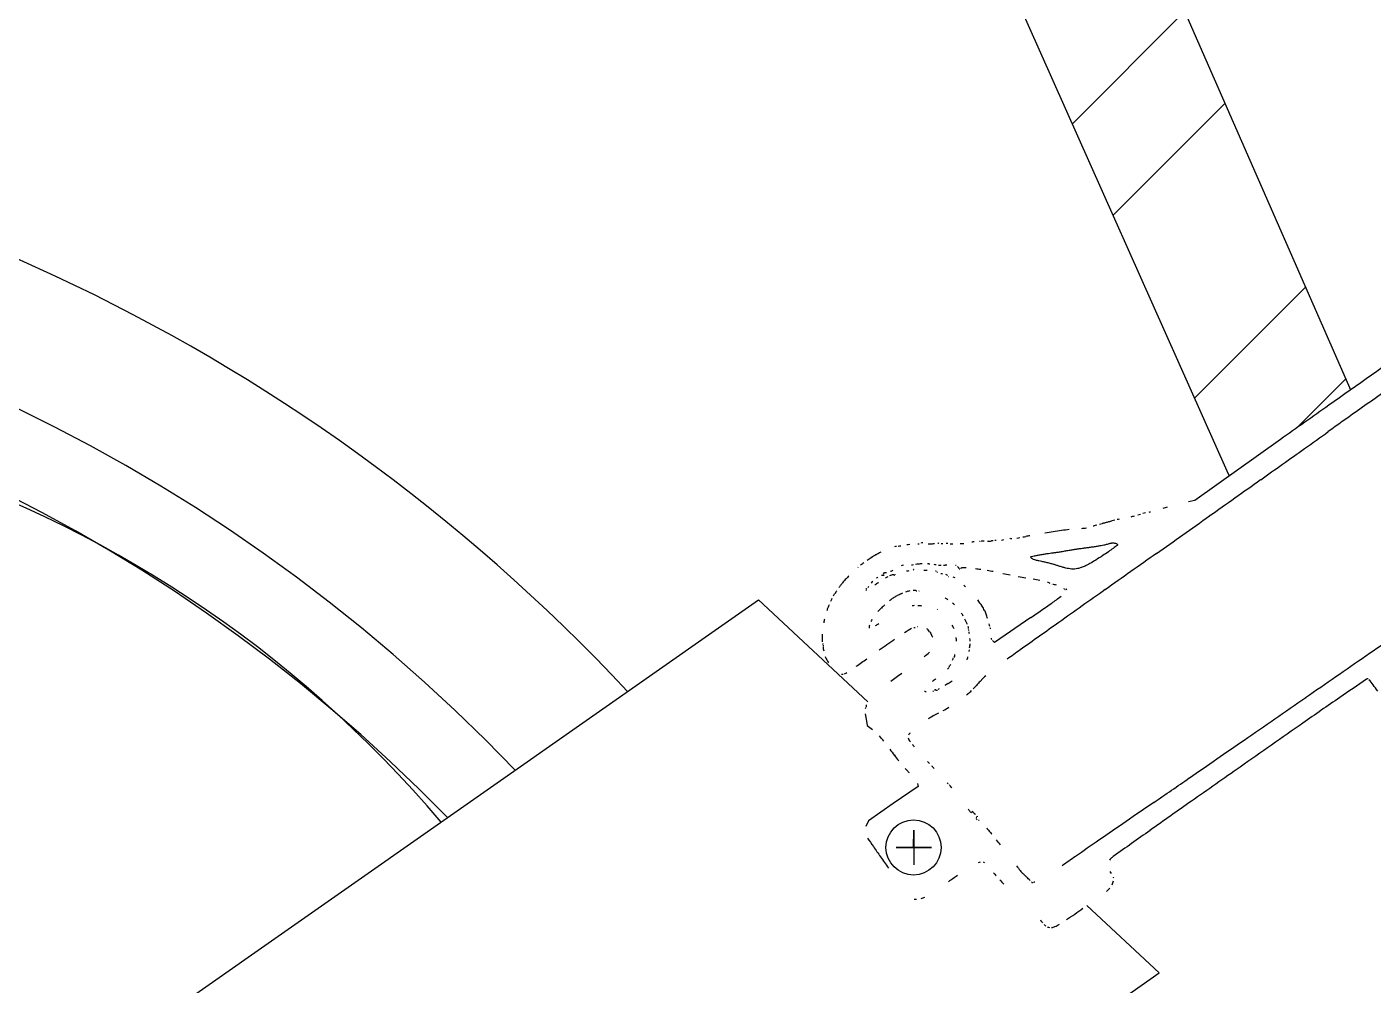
# Model space of a CAD drawing. Header units: metres. Extents: x 26.3 to 44.2, y 14.4 to 19.6.
# Drawn here: x 33.6405 to 33.8206, y 15.3373 to 15.4655 of the extents above; entities that cross this region are included whole.
import ezdxf

# ---------------------------------------------------------------- set-up
doc = ezdxf.new("R2010")
doc.units = ezdxf.units.M
doc.header["$MEASUREMENT"] = 0
for name, color, linetype in [('Frame(Steel)', 140, 'Continuous'), ('hatching', 51, 'Continuous'), ('Nuts and Bolts', 30, 'Continuous'), ('Rims', 10, 'Continuous'), ('Suspensions', 6, 'Continuous'), ('Tyres', 190, 'Continuous')]:
    doc.layers.add(name, color=color, linetype=linetype)

msp = doc.modelspace()

# ---------------------------------------------------------------- hatches: boundary and pattern name
at = {"layer": 'hatching'}
h = msp.add_hatch(dxfattribs=at)
h.set_pattern_fill('ANSI32', color=256, scale=0.1)
h.set_pattern_definition([(45, (7.174995, 5.8707), (-0.026516504, 0.026516504), []), (45, (7.192673, 5.8707), (-0.026516504, 0.026516504), [])])
h.paths.add_polyline_path([(33.70613, 15.6711), (33.69222, 15.70282), (33.66887, 15.70282), (33.67816, 15.68195), (33.80137, 15.40538), (33.80824, 15.41027, -0.000883), (33.8147, 15.41484, -0.000046), (33.8176, 15.41689)])

# ---------------------------------------------------------------- linework, layer by layer
at = {"layer": 'Frame(Steel)'}
for p, q in [((33.67816, 15.68195), (33.80105, 15.40608)), ((33.70613, 15.6711), (33.81731, 15.41755)), ((33.81731, 15.41755), (33.8176, 15.41689)), ((33.80105, 15.40608), (33.80137, 15.40538)), ((33.51174, 15.23014), (33.73837, 15.38882)), ((33.75303, 15.37518), (33.73837, 15.38882)), ((33.75303, 15.37518), (33.73837, 15.38882)), ((33.79201, 15.33892), (33.78233, 15.34792)), ((33.79201, 15.33892), (33.78233, 15.34792)), ((33.60157, 15.20562), (33.79201, 15.33892))]:
    msp.add_line(p, q, dxfattribs=at)
at = {"layer": 'Nuts and Bolts'}
for p, q in [((33.75918, 15.35798), (33.75918, 15.35337)), ((33.76155, 15.35568), (33.75681, 15.35568))]:
    msp.add_line(p, q, dxfattribs=at)
at = {"layer": 'Rims'}
msp.add_arc((33.57454, 15.25631), 0.15903, 40.2589, 104.7931, dxfattribs=at)
at = {"layer": 'Suspensions'}
for p, q in [((33.80825, 15.41027), (33.79676, 15.4021)), ((33.79676, 15.4021), (33.79592, 15.40193)), ((33.77484, 15.38645), (33.76995, 15.38308)), ((33.76995, 15.38308), (33.76968, 15.38339)), ((33.75273, 15.37312), (33.7529, 15.37201)), ((33.7529, 15.37201), (33.75365, 15.37146)), ((33.75965, 15.36422), (33.75975, 15.36385)), ((33.75975, 15.36385), (33.75642, 15.36155)), ((33.75642, 15.36155), (33.7531, 15.35925)), ((33.7531, 15.35925), (33.75275, 15.3585)), ((33.75913, 15.35568), (33.75918, 15.35798)), ((33.75681, 15.35568), (33.75913, 15.35568)), ((33.75913, 15.35568), (33.76155, 15.35568))]:
    msp.add_line(p, q, dxfattribs=at)
msp.add_lwpolyline([(33.78642, 15.3962, -0.248447), (33.78637, 15.3961, -0.003572), (33.78584, 15.3957, -0.008853), (33.78521, 15.39524, -0.005561), (33.78445, 15.39473, -0.00655), (33.78352, 15.39413, -0.011691), (33.78273, 15.39367, -0.01412), (33.78208, 15.39333, -0.031183), (33.78156, 15.39312, -0.024026), (33.78109, 15.39298, -0.037676), (33.78068, 15.39292, -0.040209), (33.78028, 15.39292, -0.033007), (33.77986, 15.39298, -0.010312), (33.77949, 15.39306, -0.00547), (33.77904, 15.39319, -0.005441), (33.77858, 15.39332, -0.008401), (33.77819, 15.39345, 0.013071), (33.77778, 15.39358, 0.007085), (33.77727, 15.39371, 0.007053), (33.77675, 15.39384, 0.011065), (33.7763, 15.39393, -0.013641), (33.77589, 15.39401, -0.01531), (33.7755, 15.39412, -0.014701), (33.77518, 15.39422, -0.075418), (33.77502, 15.39432, -0.024867), (33.77492, 15.3944, -0.044746), (33.77485, 15.39448, -0.063746), (33.77481, 15.39454, -0.349573), (33.77483, 15.39457, -0.099482), (33.77489, 15.3946, -0.001615), (33.77526, 15.39468, -0.004146), (33.7757, 15.39477, -0.002731), (33.7762, 15.39486, -0.002805), (33.77672, 15.39496, -0.003514), (33.7772, 15.39503, -0.002834), (33.77761, 15.3951, -0.027258), (33.77778, 15.39511, 0.026179), (33.77796, 15.39513, 0.002341), (33.7784, 15.39519, 0.003045), (33.77893, 15.39527, 0.002371), (33.77951, 15.39537, -0.000863), (33.78008, 15.39547, -0.001119), (33.7806, 15.39555, -0.000837), (33.78104, 15.39562, -0.010106), (33.78121, 15.39565, 0.003131), (33.78137, 15.39567, 0.000338), (33.78175, 15.39572, 0.000415), (33.7822, 15.39578, 0.000335), (33.78269, 15.39585, 0.003392), (33.7832, 15.39592, 0.00292), (33.78374, 15.396, 0.00294), (33.78423, 15.39609, 0.008483), (33.78457, 15.39615, 0.005639), (33.78484, 15.39621, 0.006264), (33.78509, 15.39627, 0.005834), (33.78531, 15.39633, 0.032219), (33.78543, 15.39637, -0.06438), (33.78553, 15.3964, -0.022555), (33.78568, 15.39642, -0.021962), (33.78585, 15.39642, -0.023949), (33.78602, 15.39641, -0.038304), (33.78617, 15.39638, -0.051959), (33.7863, 15.39633, -0.063281), (33.78639, 15.39626, -0.196271)], format="xyb", close=True, dxfattribs=at)
msp.add_circle((33.75913, 15.35568), 0.00369, dxfattribs=at)
for centre, radius, start, end in [((44.95506, -0.3686), 19.31902, 125.17396, 125.215442), ((49.46695, -6.76502), 27.1438, 125.177274, 125.205235), ((35.10647, 13.58469), 2.24012, 125.21542, 125.41779), ((34.16921, 14.9167), 0.60859, 125.20516, 125.63511), ((33.28912, 16.1444), 0.90198, 305.38642, 305.63509), ((28.65479, 22.6688), 8.90478, 305.340187, 305.386482), ((28.17367, 23.34728), 9.73652, 305.290747, 305.34025), ((33.6887, 15.75837), 0.37201, 285.5209, 285.5908), ((33.73864, 15.58027), 0.18704, 285.6606, 285.7777), ((33.79342, 15.38638), 0.01444, 103.0452, 104.4173), ((33.79047, 15.40214), 0.0016, 276.2009, 283.6964), ((27.44012, 24.38368), 11.00626, 305.245578, 305.290727), ((33.86575, 15.15023), 0.26127, 106.1479, 106.2884), ((33.78796, 15.33689), 0.06185, 97.4191, 98.4007), ((33.78118, 15.40453), 0.00618, 274.1393, 277.1946), ((33.78127, 15.40385), 0.0055, 277.1945, 280.2899), ((33.78212, 15.40376), 0.00517, 281.5769, 283.6544), ((33.77402, 15.43712), 0.03949, 283.6549, 284.119), ((33.7724, 15.44348), 0.04605, 284.6001, 285.0651), ((33.94749, 14.79302), 0.62756, 105.02828, 105.06564), ((34.08857, 14.26753), 1.17165, 105.00445, 105.02783), ((34.08072, 14.2968), 1.14135, 104.98105, 105.00466), ((33.91667, 14.90988), 0.5067, 104.938, 104.9813), ((33.78819, 15.3919), 0.00785, 101.2808, 103.4071), ((33.76017, 15.39641), 0.0000224, 134.8883, 214.9975), ((33.76021, 15.39612), 0.00032, 80.199, 94.4087), ((33.76007, 15.39527), 0.00119, 74.8398, 80.2001), ((33.76236, 15.39634), 0.0000912, 35.0004, 65.7389), ((33.76251, 15.39645), 0.0000901, 214.9999, 259.0376), ((33.76722, 15.39507), 0.00149, 95.4468, 101.5043), ((33.76724, 15.39487), 0.0017, 89.5813, 95.4471), ((33.76809, 15.39642), 0.000233, 101.1486, 124.9996), ((33.76832, 15.3951), 0.00158, 88.0338, 94.4669), ((33.76832, 15.39495), 0.00173, 82.0263, 88.0334), ((33.76887, 15.40166), 0.00502, 271.9271, 275.1279), ((33.76903, 15.39985), 0.0032, 275.1285, 279.6144), ((33.77024, 15.39272), 0.00403, 96.349, 99.6144), ((33.77013, 15.39389), 0.00285, 88.8211, 92.4616), ((33.76927, 15.40339), 0.00678, 283.8964, 286.6263), ((33.77201, 15.397), 0.0000604, 35, 96.8477), ((33.77227, 15.39891), 0.00191, 265.2431, 269.9022), ((33.75492, 15.50539), 0.1098, 279.4561, 279.6619), ((33.75777, 15.48919), 0.09335, 279.8663, 280.1136), ((33.78409, 15.34167), 0.0565, 99.574, 100.1135), ((33.87511, 14.80025), 0.60552, 99.24484, 99.35164), ((33.78997, 15.32327), 0.07561, 98.4006, 99.2449), ((33.76402, 15.37745), 0.02001, 119.7185, 121.8526), ((33.76362, 15.37816), 0.01919, 117.567, 119.7185), ((33.75703, 15.39446), 0.00152, 97.5714, 106.9878), ((33.72867, 15.60017), 0.20614, 277.9175, 278.0188), ((33.76043, 15.38092), 0.01539, 96.7208, 98.2295), ((33.75969, 15.39908), 0.00278, 270.2101, 274.2392), ((33.76154, 15.40431), 0.008, 266.7233, 268.8285), ((33.76149, 15.40186), 0.00555, 268.8282, 271.7428), ((33.76154, 15.40034), 0.00402, 271.7434, 275.4499), ((33.76281, 15.3992), 0.00287, 270.2419, 274.4293), ((33.76349, 15.39069), 0.00566, 87.8661, 89.9846), ((33.76432, 15.42094), 0.02462, 269.3016, 270.2025), ((33.76472, 15.41309), 0.01676, 272.17, 273.8485), ((43.41128, 1.78127), 16.66948, 125.245504, 125.274381), ((33.75183, 15.39304), 0.000192, 128.1777, 156.2128), ((33.76392, 15.37796), 0.01951, 125.9925, 127.4705), ((33.75975, 15.38433), 0.01191, 121.8526, 125), ((33.75335, 15.39858), 0.00653, 294.235, 297.6033), ((33.75827, 15.39105), 0.00243, 101.9318, 109.6196), ((33.75834, 15.3987), 0.00524, 275.6296, 278.5655), ((33.76036, 15.39219), 0.0014, 151.461, 155.1173), ((33.75921, 15.39281), 0.0000945, 125.2345, 151.4615), ((33.76086, 15.38031), 0.01333, 94.9429, 96.3276), ((33.76084, 15.3805), 0.01314, 93.554, 94.9426), ((33.7604, 15.38759), 0.00603, 91.07, 93.5547), ((33.76091, 15.39058), 0.00304, 85.2836, 88.1512), ((33.76047, 15.38529), 0.00834, 84.1797, 85.2832), ((33.75505, 15.33241), 0.0615, 83.3459, 83.6264), ((33.76362, 15.40686), 0.01344, 265.1558, 266.5969), ((33.76326, 15.39704), 0.00361, 268.0554, 271.6927), ((33.76344, 15.39107), 0.00236, 86.7935, 91.6927), ((33.76479, 15.39313), 0.000262, 76.7459, 98.1142), ((33.76015, 15.38934), 0.00626, 37.8575, 38.8714), ((33.76081, 15.38986), 0.00543, 36.7296, 37.8581), ((33.76116, 15.39012), 0.00499, 35.6826, 36.7288), ((33.76527, 15.393), 0.000038, 209.8125, 268.4332), ((33.76528, 15.39323), 0.000266, 268.4356, 282.4277), ((33.76509, 15.39376), 0.000823, 293.3611, 300.379), ((33.76566, 15.39277), 0.000313, 89.4136, 120.3794), ((33.76552, 15.37919), 0.0139, 87.3912, 89.4137), ((33.76235, 15.35434), 0.03895, 81.4376, 82.5347), ((33.7555, 15.38615), 0.00768, 138.9149, 142.4942), ((33.76086, 15.38148), 0.01479, 136.7234, 138.915), ((33.76075, 15.38158), 0.01464, 134.5271, 136.7233), ((33.75686, 15.3882), 0.00443, 136.0151, 140.2868), ((33.77632, 15.35831), 0.03943, 123.7221, 124.5538), ((33.75577, 15.38935), 0.00286, 119.6185, 125.0001), ((33.75511, 15.39132), 0.000783, 96.8454, 109.9943), ((33.75457, 15.39584), 0.00377, 276.8449, 279.4545), ((33.75511, 15.39233), 0.0000334, 125.001, 180.938), ((33.75519, 15.39222), 0.000168, 105.5235, 125.0006), ((33.75522, 15.39239), 0.000165, 217.8591, 237.5828), ((33.75576, 15.39016), 0.0023, 102.6503, 105.5225), ((33.7558, 15.38998), 0.00249, 99.4794, 102.6511), ((33.75997, 15.38442), 0.00863, 119.8562, 122.2231), ((33.75591, 15.38929), 0.00318, 96.8449, 99.479), ((33.7568, 15.39007), 0.00214, 107.1882, 114.1175), ((33.75667, 15.39049), 0.00171, 99.9969, 107.1886), ((33.75641, 15.39195), 0.000219, 67.396, 99.997), ((33.75684, 15.393), 0.000911, 247.3956, 252.7678), ((33.75663, 15.39231), 0.000194, 252.7692, 269.6947), ((33.75668, 15.39217), 0.0000317, 115.6889, 213.7416), ((33.75869, 15.38885), 0.00383, 92.7156, 97.2771), ((33.76102, 15.37232), 0.02042, 90.1786, 91.3937), ((33.76163, 15.39117), 0.00154, 67.8733, 74.2015), ((33.76242, 15.39264), 0.000175, 215.0001, 246.9226), ((33.76355, 15.39578), 0.00352, 257.0986, 261.2271), ((33.76299, 15.3909), 0.00137, 62.7222, 69.6982), ((33.76358, 15.39206), 0.0000719, 3.2826, 62.7224), ((33.76377, 15.39206), 0.000112, 255.6869, 280.8758), ((33.76416, 15.39069), 0.00119, 64.1574, 76.33), ((33.75902, 15.33197), 0.06156, 79.9266, 80.6852), ((33.8342, 15.71359), 0.3274, 258.8867, 259.0602), ((33.82835, 15.68228), 0.29555, 259.2326, 259.4336), ((33.75663, 15.29644), 0.0969, 78.4653, 79.0018), ((33.77641, 15.38886), 0.00238, 69.0663, 73.9712), ((33.77679, 15.38985), 0.00132, 61.4473, 69.0662), ((33.75407, 15.38611), 0.00653, 147.4228, 150.6843), ((33.76448, 15.37946), 0.01887, 145.9456, 147.4229), ((33.76, 15.3827), 0.01335, 142.4944, 144.4841), ((33.7528, 15.39019), 0.0000738, 214.9998, 293.0915), ((33.75281, 15.39014), 0.00015, 93.2835, 115.147), ((33.7528, 15.39043), 0.000138, 273.2816, 310.9019), ((33.75152, 15.39185), 0.00205, 316.8931, 322.9909), ((33.75929, 15.38488), 0.00507, 118.872, 124.7165), ((33.7593, 15.38486), 0.00509, 113.0456, 118.872), ((33.7624, 15.37757), 0.01302, 111.3576, 113.0455), ((33.76287, 15.37647), 0.01421, 108.4261, 109.8979), ((33.75946, 15.38671), 0.00341, 104.1801, 108.4259), ((33.75908, 15.38809), 0.00199, 84.491, 90.6708), ((33.75921, 15.38938), 0.000695, 70.9727, 84.4905), ((33.75978, 15.39105), 0.00107, 250.9733, 258.434), ((33.7598, 15.39013), 0.000148, 275.7047, 305.0003), ((33.76884, 15.39435), 0.00465, 229.9172, 233.5231), ((33.77763, 15.39087), 0.0000762, 170.0001, 198.6247), ((33.75226, 15.4248), 0.04438, 304.8518, 306.8491), ((33.77733, 15.38795), 0.00296, 77.4382, 81.7981), ((33.77728, 15.38771), 0.0032, 72.4439, 77.4384), ((40.22692, 6.28297), 11.15538, 125.274382, 125.313344), ((33.77922, 15.39022), 0.000106, 18.6994, 60.1503), ((33.7794, 15.39031), 0.000105, 259.9727, 286.822), ((33.77953, 15.39017), 0.0000743, 82.8152, 124.9995), ((33.77952, 15.39014), 0.000101, 49.412, 82.8157), ((33.77946, 15.39007), 0.000194, 26.7017, 49.4113), ((33.75413, 15.38526), 0.00693, 158.9063, 162.5587), ((33.75773, 15.38387), 0.01078, 156.6934, 158.9061), ((33.7638, 15.38127), 0.01739, 153.6832, 155.1942), ((33.76493, 15.37738), 0.01446, 134.3407, 136.9826), ((33.76395, 15.37838), 0.01305, 131.4874, 134.3408), ((33.7606, 15.38298), 0.00739, 124.7166, 129.422), ((33.75921, 15.38705), 0.000981, 90.6928, 107.0274), ((33.75924, 15.37884), 0.0092, 83.6735, 87.2313), ((33.76241, 15.38759), 0.000112, 199.4203, 232.2234), ((33.75957, 15.38227), 0.00777, 57.6246, 60.8513), ((33.76039, 15.38398), 0.00592, 44.823, 48.0169), ((33.73786, 15.36763), 0.03661, 33.7224, 35.3363), ((33.76336, 15.38465), 0.00594, 27.5298, 33.7222), ((33.76544, 15.38573), 0.0036, 19.0273, 27.53), ((33.32552, 16.03761), 0.79114, 304.60675, 304.85175), ((33.75787, 15.38362), 0.01097, 166.2043, 168.8634), ((33.75949, 15.38298), 0.00674, 151.4786, 154.3483), ((33.74642, 15.39715), 0.01404, 302.9177, 305), ((33.75724, 15.3817), 0.00987, 30.0779, 32.6804), ((33.76016, 15.3832), 0.00658, 23.8698, 27.5032), ((33.75836, 15.3824), 0.00856, 21.4161, 23.8701), ((33.76264, 15.38477), 0.00656, 13.6, 19.0272), ((33.78501, 15.39036), 0.01651, 196.824, 197.8482), ((41.92529, 3.88547), 14.09348, 125.313382, 125.33928), ((16.16314, 40.85638), 30.99566, 304.725475, 304.742893), ((33.7516, 15.38383), 0.00472, 175.4622, 180.1227), ((33.75183, 15.38383), 0.00495, 180.1225, 183.8118), ((33.75441, 15.38511), 0.00123, 165.5712, 173.2036), ((33.75395, 15.38517), 0.000767, 173.2037, 184.0625), ((33.75368, 15.38515), 0.000491, 184.062, 197.2436), ((33.78397, 15.34457), 0.04758, 121.8528, 123.1896), ((33.75859, 15.3908), 0.00573, 275.9189, 277.456), ((33.75972, 15.38502), 0.000177, 100.9389, 116.933), ((33.75988, 15.3837), 0.00162, 41.6161, 50.4353), ((33.75843, 15.38241), 0.00356, 36.7188, 41.6166), ((33.75835, 15.38235), 0.00367, 31.8589, 36.7187), ((33.75966, 15.38316), 0.00212, 24.5429, 31.8587), ((33.75875, 15.38275), 0.00312, 19.6992, 24.5432), ((33.7604, 15.38296), 0.00461, 25.8372, 32.205), ((33.76108, 15.38354), 0.00561, 14.9168, 17.4941), ((33.76831, 15.38499), 0.00186, 183.7203, 188.7031), ((33.77003, 15.38541), 0.00363, 194.3421, 198.0699), ((33.76745, 15.38458), 0.00201, 9.5798, 14.1317), ((33.7509, 15.38377), 0.00402, 183.8116, 188.1273), ((33.74731, 15.38302), 0.000346, 192.271, 214.9997), ((33.7471, 15.38249), 0.0000724, 125.0012, 184.3382), ((33.75107, 15.38279), 0.00405, 184.3367, 187.6493), ((33.75079, 15.38276), 0.00377, 187.6497, 192.0843), ((33.74679, 15.38262), 0.000304, 7.9245, 23.7455), ((33.94488, 15.11175), 0.33061, 124.7166, 125.1486), ((33.75582, 15.38329), 0.00904, 359.977, 3.0827), ((33.76691, 15.38208), 0.000333, 176.5269, 192.1214), ((33.76636, 15.38196), 0.000228, 347.9837, 12.1226), ((33.77609, 15.38154), 0.00953, 173.5456, 175.2454), ((33.78026, 15.38107), 0.01372, 172.2515, 173.545), ((33.76211, 15.38336), 0.00458, 358.7818, 3.5307), ((33.77049, 15.38405), 0.00106, 199.8043, 209.7533), ((33.93188, 15.15857), 0.27402, 125.3392, 125.7781), ((33.75234, 15.38318), 0.00539, 201.2806, 206.2563), ((33.75272, 15.38337), 0.00581, 206.2564, 211.0564), ((33.66538, 15.50729), 0.15372, 304.0437, 304.7035), ((33.7476, 15.39762), 0.02092, 308.265, 310.848), ((33.76345, 15.38056), 0.000767, 321.2787, 330.9635), ((33.76596, 15.3801), 0.00177, 154.2344, 160.2855), ((33.76569, 15.38023), 0.00147, 147.9968, 154.235), ((33.76441, 15.38123), 0.000181, 305.0001, 343.1025), ((33.75898, 15.38288), 0.00586, 343.1023, 346.1945), ((33.74611, 15.38657), 0.021, 343.9448, 345.1748), ((24.25, 29.18854), 16.79933, 304.692054, 304.725515), ((33.74953, 15.38044), 0.00157, 268.4133, 276.8004), ((33.74941, 15.38023), 0.00139, 290.6965, 303.749), ((33.85265, 15.24734), 0.16238, 125.8525, 126.4878), ((33.76116, 15.38199), 0.00352, 315.641, 320.4332), ((33.76403, 15.37993), 0.000142, 154.1777, 179.1533), ((33.76411, 15.37993), 0.00023, 179.1522, 196.5645), ((33.76398, 15.38013), 0.0000869, 273.2824, 321.279), ((33.77503, 15.37159), 0.00942, 131.562, 136.3739), ((33.76078, 15.37692), 0.000374, 241.1085, 257.3496), ((33.80562, 15.32441), 0.06922, 128.9302, 129.4399), ((33.76146, 15.37696), 0.000492, 300.7231, 315.9012), ((33.76215, 15.37639), 0.000395, 111.6689, 126.7715), ((33.76207, 15.37657), 0.000199, 89.7272, 111.6702), ((33.76207, 15.37671), 0.0000583, 35, 89.7265), ((33.76218, 15.37678), 0.0000735, 214.9997, 259.252), ((33.7622, 15.3769), 0.000195, 259.2526, 280.6307), ((33.76218, 15.37703), 0.000327, 280.6305, 296.7904), ((33.76347, 15.37545), 0.00171, 122.1591, 127.8694), ((33.78853, 15.33505), 0.04925, 120.2184, 120.8136), ((33.75706, 15.38908), 0.01327, 300.2183, 303.0898), ((33.76496, 15.37844), 0.00262, 310.4873, 317.5659), ((33.88609, 15.2656), 0.16293, 136.7346, 136.9097), ((33.90038, 15.25214), 0.18256, 136.5571, 136.7347), ((33.89506, 15.25718), 0.17523, 136.3738, 136.5569), ((35.75006, 12.565), 3.41177, 124.45639, 124.5295), ((33.81987, 15.37803), 0.000217, 66.7174, 124.4564), ((33.73431, 15.31144), 0.10864, 37.4013, 37.8677), ((33.7811, 15.34721), 0.04976, 36.2114, 37.4013), ((33.7608, 15.37699), 0.000442, 257.3493, 272.2837), ((33.75322, 15.39219), 0.0207, 308.9417, 310.4875), ((23.32045, 30.5314), 18.43253, 304.660865, 304.692034), ((34.28606, 14.69278), 0.829, 124.52944, 124.94357), ((33.7528, 15.37423), 0.000132, 125, 176.0748), ((33.75991, 15.37423), 0.00727, 185.3182, 188.7511), ((33.75254, 15.37459), 0.000305, 304.9999, 319.5269), ((33.75379, 15.37446), 0.00101, 162.6065, 170.1762), ((33.75288, 15.37461), 0.0000891, 170.1776, 215.0007), ((33.75274, 15.37451), 0.0000883, 0.6351, 34.9993), ((33.76789, 15.36225), 0.01262, 119.1236, 122.6445), ((33.76966, 15.35906), 0.01628, 116.2137, 119.1237), ((33.74953, 15.39822), 0.02777, 299.2807, 301.0612), ((37.47304, 10.13173), 6.39317, 124.943494, 125.035396), ((33.74346, 15.36091), 0.01474, 37.5932, 41.0914), ((33.76038, 15.37114), 0.00214, 202.0299, 209.3015), ((33.76037, 15.36932), 0.00239, 135.5664, 144.0906), ((33.76129, 15.37165), 0.00318, 209.3015, 215.5003), ((33.77366, 15.38148), 0.01899, 219.2074, 220.5456), ((24.50002, 28.82541), 16.35845, 304.629669, 304.660838), ((33.83504, 15.42733), 0.09838, 216.4886, 217.087), ((33.81207, 15.40997), 0.06958, 217.0872, 217.863), ((33.71517, 15.32473), 0.05965, 43.7277, 44.0985), ((33.70994, 15.31973), 0.06688, 43.3546, 43.7275), ((33.79641, 15.40104), 0.04899, 223.7174, 224.1877), ((33.7419, 15.34907), 0.02635, 40.7372, 41.6381), ((36.74009, 11.17711), 5.11644, 125.03538, 125.12453), ((33.76145, 15.36186), 0.00329, 44.8646, 48.2187), ((33.72702, 15.33108), 0.04948, 41.5093, 41.777), ((32.04923, 17.8943), 3.07389, 304.52226, 304.62975), ((33.66459, 15.27583), 0.13284, 41.3807, 41.5088), ((33.77061, 15.36391), 0.0052, 216.6497, 221.6048), ((33.76745, 15.36111), 0.000973, 221.6045, 234.6159), ((33.77234, 15.36054), 0.00539, 180.3687, 182.1274), ((33.765, 15.35892), 0.00257, 36.1066, 39.1101), ((33.76793, 15.36106), 0.00106, 216.1061, 222.3814), ((37.23289, 10.35833), 6.07277, 124.522358, 124.564757), ((35.35886, 13.14062), 2.71579, 125.12452, 125.26776), ((33.77001, 15.36295), 0.00387, 222.3813, 224.7725), ((33.77029, 15.36324), 0.00427, 224.773, 227.1328), ((33.76765, 15.35964), 0.000159, 174.2551, 205.3948), ((33.76761, 15.35958), 0.000156, 93.2835, 122.5083), ((33.76798, 15.35975), 0.000505, 215.0004, 228.7235), ((33.76751, 15.35974), 0.000187, 18.1038, 45.5585), ((33.76781, 15.35942), 0.000112, 277.3832, 316.3103), ((37.00337, 10.69146), 5.66822, 124.56473, 124.60942), ((34.69566, 16.01779), 1.15126, 215.03095, 215.10062), ((33.79856, 15.38156), 0.03768, 218.1163, 218.9567), ((33.79859, 15.38159), 0.03772, 218.9568, 219.797), ((42.75263, 2.68552), 15.52113, 125.267683, 125.289913), ((34.41061, 15.81745), 0.80286, 215.10062, 215.21911), ((33.72772, 15.32297), 0.05427, 37.5527, 38.4032), ((36.69701, 11.13541), 5.12882, 124.60946, 124.65209), ((34.78363, 16.08077), 1.25946, 215.21905, 215.30362), ((33.76852, 15.35149), 0.00226, 101.8787, 109.6393), ((33.76824, 15.35296), 0.000791, 59.8164, 71.1748), ((33.79597, 15.3719), 0.0297, 219.0221, 220.5787), ((34.13886, 14.83646), 0.62972, 124.65205, 124.8519), ((33.78663, 15.35308), 0.00157, 134.3793, 144.2018), ((33.78739, 15.35232), 0.00265, 125.2901, 134.3793), ((33.82856, 15.25811), 0.11331, 124.1278, 124.852), ((33.78925, 15.36957), 0.02601, 221.6684, 222.8033), ((33.85673, 15.43217), 0.11806, 223.2014, 223.5965), ((33.77799, 15.3565), 0.00603, 220.5787, 225.6575), ((33.12214, 14.68543), 0.93231, 45.63193, 45.65759), ((33.21045, 14.7757), 0.80602, 45.60351, 45.63216), ((33.25171, 14.81784), 0.74705, 45.57685, 45.60321), ((33.72572, 15.30149), 0.06985, 45.4272, 45.5771), ((33.77798, 15.3477), 0.00886, 30.5484, 32.5081), ((33.78503, 15.35129), 0.00094, 17.3911, 26.4858), ((33.76917, 15.34557), 0.00796, 42.8145, 43.6666), ((33.77396, 15.35001), 0.00143, 39.771, 42.8139), ((33.77533, 15.3508), 0.000226, 105.3992, 124.9327), ((33.77537, 15.35066), 0.000375, 90.4255, 105.3996), ((33.78252, 15.35281), 0.00386, 308.8583, 318.3804), ((33.78311, 15.35194), 0.00288, 334.337, 339.9), ((33.78345, 15.35182), 0.00252, 339.9006, 346.0568), ((33.75951, 15.35039), 0.00165, 259.9797, 269.8825), ((33.75943, 15.35133), 0.00259, 286.1843, 297.9224), ((33.79109, 15.35773), 0.01905, 218.0953, 219.5467), ((33.52341, 15.71664), 0.45055, 304.6548, 304.9924), ((33.77809, 15.34681), 0.00207, 224.3812, 232.9832), ((33.77741, 15.34589), 0.000921, 248.0516, 263.668), ((33.77752, 15.34626), 0.00129, 273.6256, 294.2653), ((33.77589, 15.34987), 0.00525, 294.2654, 301.5528)]:
    msp.add_arc(centre, radius, start, end, dxfattribs=at)
at = {"layer": 'Tyres'}
for radius, start, end in [(0.2499, 43.1613, 26.6801), (0.23173, 43.8063, 26.0231), (0.22081, 44.2455, 25.5758)]:
    msp.add_arc((33.53858, 15.20562), radius, start, end, dxfattribs=at)

doc.saveas('drawing.dxf')
